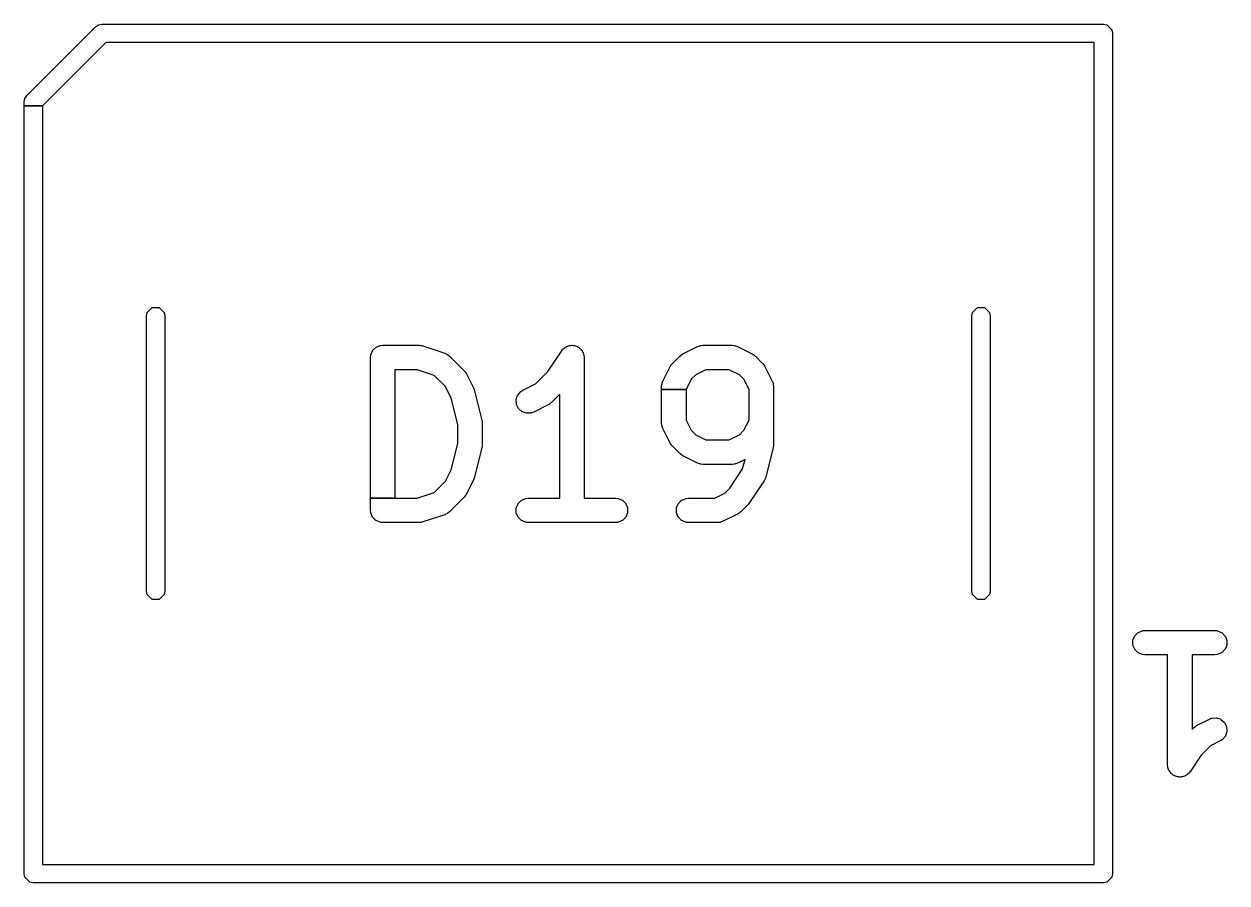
# Model space of a CAD drawing. Header units: millimetres. Extents: x 73 to 173, y -160 to -92.
# Drawn here: x 97.49 to 105.36, y -106.35 to -100.73 of the extents above; entities that cross this region are included whole.
import ezdxf

# ---------------------------------------------------------------- set-up
doc = ezdxf.new("R2010")
doc.units = ezdxf.units.MM
doc.layers.add('F.Silkscreen', color=41, linetype='CONTINUOUS', true_color=0xf2eda1)

msp = doc.modelspace()

# ---------------------------------------------------------------- linework, layer by layer
at = {"layer": 'F.Silkscreen', "linetype": 'CONTINUOUS'}
for p, q in [((97.506574, -101.193574), (97.956574, -100.743574)), ((97.956574, -100.743574), (97.976039, -100.730567)), ((97.976039, -100.730567), (97.999, -100.726)), ((97.999, -100.726), (104.549, -100.726)), ((104.549, -100.726), (104.571961, -100.730567)), ((104.571961, -100.730567), (104.604433, -100.763039)), ((104.604433, -100.763039), (104.609, -100.786)), ((104.609, -100.786), (104.609, -106.286)), ((98.023852, -100.846), (97.609, -101.260852)), ((104.489, -100.846), (98.023852, -100.846)), ((104.489, -106.226), (104.489, -100.846)), ((97.489, -101.236), (97.493567, -101.213039)), ((97.489, -101.260852), (97.489, -101.236)), ((97.493567, -101.213039), (97.506574, -101.193574)), ((97.489, -106.286), (97.489, -101.260852)), ((97.489, -101.260852), (97.609, -101.260852)), ((97.609, -101.260852), (97.489, -101.260852)), ((97.609, -101.260852), (97.609, -106.226)), ((98.293567, -102.613039), (98.326039, -102.580567)), ((98.326039, -102.580567), (98.371961, -102.580567)), ((98.371961, -102.580567), (98.404433, -102.613039)), ((103.693567, -102.613039), (103.726039, -102.580567)), ((103.726039, -102.580567), (103.771961, -102.580567)), ((103.771961, -102.580567), (103.804433, -102.613039)), ((98.289, -102.636), (98.293567, -102.613039)), ((98.289, -104.436), (98.289, -102.636)), ((98.404433, -102.613039), (98.409, -102.636)), ((98.409, -102.636), (98.409, -104.436)), ((103.689, -102.636), (103.693567, -102.613039)), ((103.689, -104.436), (103.689, -102.636)), ((103.804433, -102.613039), (103.809, -102.636)), ((103.809, -102.636), (103.809, -104.436)), ((99.791133, -102.841013), (99.818169, -102.829814)), ((99.818169, -102.829814), (99.819592, -102.829457)), ((99.819592, -102.829457), (99.834224, -102.828016)), ((99.834224, -102.828016), (99.834714, -102.827992)), ((99.834714, -102.827992), (100.072809, -102.827992)), ((100.072809, -102.827992), (100.073299, -102.828016)), ((100.073299, -102.828016), (100.080285, -102.828703)), ((100.080285, -102.828703), (100.081835, -102.828594)), ((100.081835, -102.828594), (100.083297, -102.828705)), ((100.083297, -102.828705), (100.085589, -102.829225)), ((100.085589, -102.829225), (100.087932, -102.829457)), ((100.087932, -102.829457), (100.089354, -102.829813)), ((100.089354, -102.829813), (100.090798, -102.83041)), ((100.090798, -102.83041), (100.097635, -102.831966)), ((100.097635, -102.831966), (100.098107, -102.832098)), ((100.098107, -102.832098), (100.240964, -102.879717)), ((101.041254, -102.834576), (101.043055, -102.833828)), ((101.043055, -102.833828), (101.049853, -102.832467)), ((101.049853, -102.832467), (101.056264, -102.829813)), ((101.056264, -102.829813), (101.058177, -102.829433)), ((101.058177, -102.829433), (101.065029, -102.829433)), ((101.065029, -102.829433), (101.071749, -102.828089)), ((101.071749, -102.828089), (101.0737, -102.828087)), ((101.0737, -102.828087), (101.080504, -102.829433)), ((101.080504, -102.829433), (101.087441, -102.829433)), ((101.087441, -102.829433), (101.089355, -102.829814)), ((101.089355, -102.829814), (101.095684, -102.832436)), ((101.095684, -102.832436), (101.102408, -102.833766)), ((101.102408, -102.833766), (101.104211, -102.834511)), ((101.894624, -102.83624), (101.908355, -102.830985)), ((101.908355, -102.830985), (101.909786, -102.830668)), ((101.909786, -102.830668), (101.911666, -102.830533)), ((101.911666, -102.830533), (101.913408, -102.829813)), ((101.913408, -102.829813), (101.91483, -102.829457)), ((101.91483, -102.829457), (101.929462, -102.828016)), ((101.929462, -102.828016), (101.929952, -102.827992)), ((101.929952, -102.827992), (102.120428, -102.827992)), ((102.120428, -102.827992), (102.120918, -102.828016)), ((102.120918, -102.828016), (102.13555, -102.829457)), ((102.13555, -102.829457), (102.136973, -102.829814)), ((102.136973, -102.829814), (102.138712, -102.830534)), ((102.138712, -102.830534), (102.140591, -102.830668)), ((102.140591, -102.830668), (102.142024, -102.830985)), ((102.142024, -102.830985), (102.155756, -102.83624)), ((99.754714, -102.907992), (99.754738, -102.907502)), ((99.754714, -103.827992), (99.754714, -102.907992)), ((99.754738, -102.907502), (99.756179, -102.89287)), ((99.756179, -102.89287), (99.756536, -102.891447)), ((99.756536, -102.891447), (99.767735, -102.864411)), ((99.767735, -102.864411), (99.768818, -102.862788)), ((99.768818, -102.862788), (99.78951, -102.842096)), ((99.78951, -102.842096), (99.791133, -102.841013)), ((100.240964, -102.879717), (100.241421, -102.879894)), ((100.241421, -102.879894), (100.254846, -102.885888)), ((100.254846, -102.885888), (100.256084, -102.886677)), ((100.256084, -102.886677), (100.257505, -102.88791)), ((100.257505, -102.88791), (100.259248, -102.888632)), ((100.259248, -102.888632), (100.260506, -102.889386)), ((100.260506, -102.889386), (100.271871, -102.898713)), ((100.271871, -102.898713), (100.272235, -102.899042)), ((100.272235, -102.899042), (100.367473, -102.99428)), ((100.915401, -102.999881), (101.006245, -102.863615)), ((101.006245, -102.863615), (101.006483, -102.863288)), ((101.006483, -102.863288), (101.006517, -102.863245)), ((101.006517, -102.863245), (101.006564, -102.863282)), ((101.006564, -102.863282), (101.006666, -102.863132)), ((101.006632, -102.863104), (101.015853, -102.851846)), ((101.006666, -102.863132), (101.006632, -102.863104)), ((101.015853, -102.851846), (101.016938, -102.85086)), ((101.016938, -102.85086), (101.022701, -102.846999)), ((101.022701, -102.846999), (101.027606, -102.842096)), ((101.027606, -102.842096), (101.029227, -102.841013)), ((101.029227, -102.841013), (101.035556, -102.83839)), ((101.035556, -102.83839), (101.041254, -102.834576)), ((101.104211, -102.834511), (101.109981, -102.838357)), ((101.109981, -102.838357), (101.116391, -102.841013)), ((101.116391, -102.841013), (101.118013, -102.842096)), ((101.118013, -102.842096), (101.122858, -102.846941)), ((101.122858, -102.846941), (101.128561, -102.850743)), ((101.128561, -102.850743), (101.129942, -102.852121)), ((101.129942, -102.852121), (101.133801, -102.857884)), ((101.133801, -102.857884), (101.138705, -102.862788)), ((101.138705, -102.862788), (101.139788, -102.864411)), ((101.139788, -102.864411), (101.142409, -102.87074)), ((101.142409, -102.87074), (101.146224, -102.876436)), ((101.146224, -102.876436), (101.146973, -102.878238)), ((101.146973, -102.878238), (101.148333, -102.88504)), ((101.148333, -102.88504), (101.150987, -102.891447)), ((101.150987, -102.891447), (101.151344, -102.89287)), ((101.151344, -102.89287), (101.152769, -102.907346)), ((101.152699, -102.907352), (101.152698, -102.907385)), ((101.152698, -102.907385), (101.152771, -102.907377)), ((101.152769, -102.907346), (101.152699, -102.907352)), ((101.152771, -102.907377), (101.152777, -102.90743)), ((101.152777, -102.90743), (101.152809, -102.907992)), ((101.152809, -102.907992), (101.152809, -103.827992)), ((101.730526, -102.946661), (101.778145, -102.899042)), ((101.778145, -102.899042), (101.778509, -102.898713)), ((101.778509, -102.898713), (101.783932, -102.894261)), ((101.783932, -102.894261), (101.784954, -102.893084)), ((101.784954, -102.893084), (101.786066, -102.89213)), ((101.786066, -102.89213), (101.788058, -102.890875)), ((101.788058, -102.890875), (101.789874, -102.889386)), ((101.789874, -102.889386), (101.79113, -102.888633)), ((101.79113, -102.888633), (101.792564, -102.888037)), ((101.792564, -102.888037), (101.79851, -102.884297)), ((101.79851, -102.884297), (101.798937, -102.884057)), ((101.798937, -102.884057), (101.894175, -102.836438)), ((101.894175, -102.836438), (101.894624, -102.83624)), ((102.155756, -102.83624), (102.156205, -102.836438)), ((102.156205, -102.836438), (102.251443, -102.884057)), ((102.251443, -102.884057), (102.25187, -102.884297)), ((102.25187, -102.884297), (102.257811, -102.888035)), ((102.257811, -102.888035), (102.259249, -102.888632)), ((102.259249, -102.888632), (102.260507, -102.889387)), ((102.260507, -102.889387), (102.262317, -102.890873)), ((102.262317, -102.890873), (102.264313, -102.892129)), ((102.264313, -102.892129), (102.265428, -102.893085)), ((102.265428, -102.893085), (102.266451, -102.894265)), ((102.266451, -102.894265), (102.271871, -102.898713)), ((102.271871, -102.898713), (102.272235, -102.899042)), ((102.272235, -102.899042), (102.319854, -102.946661)), ((100.059829, -102.987992), (99.914714, -102.987992)), ((99.914714, -102.987992), (99.914714, -103.827992)), ((100.172449, -103.025532), (100.059829, -102.987992)), ((101.667922, -103.062691), (101.715541, -102.967453)), ((101.715541, -102.967453), (101.715781, -102.967026)), ((101.715781, -102.967026), (101.719521, -102.96108)), ((101.719521, -102.96108), (101.720117, -102.959646)), ((101.720117, -102.959646), (101.72087, -102.95839)), ((101.72087, -102.95839), (101.722359, -102.956574)), ((101.722359, -102.956574), (101.723614, -102.954582)), ((101.723614, -102.954582), (101.724568, -102.95347)), ((101.724568, -102.95347), (101.725745, -102.952448)), ((101.725745, -102.952448), (101.730197, -102.947025)), ((101.730197, -102.947025), (101.730526, -102.946661)), ((101.948837, -102.987992), (101.882105, -103.021358)), ((102.101543, -102.987992), (101.948837, -102.987992)), ((102.168275, -103.021358), (102.101543, -102.987992)), ((102.319854, -102.946661), (102.320183, -102.947025)), ((102.320183, -102.947025), (102.324632, -102.952447)), ((102.324632, -102.952447), (102.325811, -102.953469)), ((102.325811, -102.953469), (102.326767, -102.954584)), ((102.326767, -102.954584), (102.328019, -102.956574)), ((102.328019, -102.956574), (102.329509, -102.958389)), ((102.329509, -102.958389), (102.330264, -102.959648)), ((102.330264, -102.959648), (102.330858, -102.961082)), ((102.330858, -102.961082), (102.334599, -102.967026)), ((102.334599, -102.967026), (102.334839, -102.967453)), ((102.334839, -102.967453), (102.382458, -103.062691)), ((100.245156, -103.098239), (100.172449, -103.025532)), ((100.367473, -102.99428), (100.367802, -102.994644)), ((100.367802, -102.994644), (100.372254, -103.000068)), ((100.372254, -103.000068), (100.373431, -103.001089)), ((100.373431, -103.001089), (100.374385, -103.002201)), ((100.374385, -103.002201), (100.375636, -103.004188)), ((100.375636, -103.004188), (100.37713, -103.006009)), ((100.37713, -103.006009), (100.377885, -103.007269)), ((100.377885, -103.007269), (100.378481, -103.008709)), ((100.378481, -103.008709), (100.382217, -103.014644)), ((100.382217, -103.014644), (100.382458, -103.015072)), ((100.382458, -103.015072), (100.430077, -103.11031)), ((100.834942, -103.08034), (100.915401, -102.999881)), ((101.662469, -103.076872), (101.667724, -103.06314)), ((101.667724, -103.06314), (101.667922, -103.062691)), ((101.852842, -103.050621), (101.819476, -103.117353)), ((101.882105, -103.021358), (101.852842, -103.050621)), ((102.197538, -103.050621), (102.168275, -103.021358)), ((102.230904, -103.117353), (102.197538, -103.050621)), ((102.382458, -103.062691), (102.382656, -103.06314)), ((102.382656, -103.06314), (102.387911, -103.076871)), ((100.283039, -103.174005), (100.245156, -103.098239)), ((100.430077, -103.11031), (100.430275, -103.110759)), ((100.430275, -103.110759), (100.430499, -103.111345)), ((100.430499, -103.111345), (100.431046, -103.112369)), ((100.431046, -103.112369), (100.433215, -103.118441)), ((100.433215, -103.118441), (100.43553, -103.12449)), ((100.43553, -103.12449), (100.435781, -103.125623)), ((100.435781, -103.125623), (100.435992, -103.126214)), ((100.435992, -103.126214), (100.436135, -103.126684)), ((100.436135, -103.126684), (100.483754, -103.31716)), ((100.718161, -103.153288), (100.737334, -103.13118)), ((100.737334, -103.13118), (100.738448, -103.130224)), ((100.738448, -103.130224), (100.750891, -103.122392)), ((100.750891, -103.122392), (100.751318, -103.122152)), ((100.751318, -103.122152), (100.834942, -103.08034)), ((100.992809, -103.148749), (100.938902, -103.202656)), ((100.992809, -103.827992), (100.992809, -103.148749)), ((101.659476, -103.098468), (101.6595, -103.097978)), ((101.659476, -103.117353), (101.659476, -103.098468)), ((101.659476, -103.336563), (101.659476, -103.117353)), ((101.659476, -103.117353), (101.819476, -103.117353)), ((101.819476, -103.117353), (101.659476, -103.117353)), ((101.6595, -103.097978), (101.660941, -103.083346)), ((101.660941, -103.083346), (101.661297, -103.081923)), ((101.661297, -103.081923), (101.662018, -103.08018)), ((101.662018, -103.08018), (101.662152, -103.078304)), ((101.662152, -103.078304), (101.662469, -103.076872)), ((101.819476, -103.117353), (101.819476, -103.317678)), ((102.230904, -103.317678), (102.230904, -103.117353)), ((102.387911, -103.076871), (102.388228, -103.078304)), ((102.388228, -103.078304), (102.388361, -103.080183)), ((102.388361, -103.080183), (102.389082, -103.081923)), ((102.389082, -103.081923), (102.389439, -103.083346)), ((102.389439, -103.083346), (102.39088, -103.097978)), ((102.39088, -103.097978), (102.390904, -103.098468)), ((102.390904, -103.098468), (102.390904, -103.47942)), ((100.326142, -103.346414), (100.283039, -103.174005)), ((100.707697, -103.184679), (100.707941, -103.182744)), ((100.709771, -103.213869), (100.707697, -103.184679)), ((100.707941, -103.182744), (100.717195, -103.154983)), ((100.710286, -103.215751), (100.709771, -103.213869)), ((100.723373, -103.241926), (100.710286, -103.215751)), ((100.717195, -103.154983), (100.718161, -103.153288)), ((100.91811, -103.217641), (100.822872, -103.26526)), ((100.918538, -103.2174), (100.91811, -103.217641)), ((100.924474, -103.213662), (100.918538, -103.2174)), ((100.925914, -103.213067), (100.924474, -103.213662)), ((100.927175, -103.21231), (100.925914, -103.213067)), ((100.928984, -103.210823), (100.927175, -103.21231)), ((100.930978, -103.20957), (100.928984, -103.210823)), ((100.932096, -103.208611), (100.930978, -103.20957)), ((100.933116, -103.207433), (100.932096, -103.208611)), ((100.938538, -103.202985), (100.933116, -103.207433)), ((100.938902, -103.202656), (100.938538, -103.202985)), ((100.724569, -103.243467), (100.723373, -103.241926)), ((100.746677, -103.26264), (100.724569, -103.243467)), ((100.748372, -103.263606), (100.746677, -103.26264)), ((100.776133, -103.27286), (100.748372, -103.263606)), ((100.778068, -103.273104), (100.776133, -103.27286)), ((100.807258, -103.27103), (100.778068, -103.273104)), ((100.808691, -103.270713), (100.807258, -103.27103)), ((100.822423, -103.265458), (100.808691, -103.270713)), ((100.822872, -103.26526), (100.822423, -103.265458)), ((100.326142, -103.469568), (100.326142, -103.346414)), ((100.483754, -103.31716), (100.483849, -103.317642)), ((100.483849, -103.317642), (100.484133, -103.319565)), ((100.484133, -103.319565), (100.484321, -103.320019)), ((100.484321, -103.320019), (100.484677, -103.321442)), ((100.484677, -103.321442), (100.485207, -103.326833)), ((100.485207, -103.326833), (100.485999, -103.332185)), ((100.485998, -103.333655), (100.485926, -103.334132)), ((100.485926, -103.334132), (100.486118, -103.336072)), ((100.485999, -103.332185), (100.485998, -103.333655)), ((100.486118, -103.336072), (100.486142, -103.336563)), ((100.486142, -103.336563), (100.486142, -103.47942)), ((101.6595, -103.337053), (101.659476, -103.336563)), ((101.660941, -103.351685), (101.6595, -103.337053)), ((101.661298, -103.353108), (101.660941, -103.351685)), ((101.662018, -103.354847), (101.661298, -103.353108)), ((101.662152, -103.356726), (101.662018, -103.354847)), ((101.662469, -103.358159), (101.662152, -103.356726)), ((101.667724, -103.371891), (101.662469, -103.358159)), ((101.667922, -103.37234), (101.667724, -103.371891)), ((101.715541, -103.467578), (101.667922, -103.37234)), ((101.819476, -103.317678), (101.852842, -103.38441)), ((101.852842, -103.38441), (101.882105, -103.413673)), ((102.168275, -103.413673), (102.197538, -103.38441)), ((102.197538, -103.38441), (102.230904, -103.317678)), ((101.882105, -103.413673), (101.948837, -103.447039)), ((101.948837, -103.447039), (102.101543, -103.447039)), ((102.101543, -103.447039), (102.168275, -103.413673)), ((100.283039, -103.641976), (100.326142, -103.469568)), ((100.483754, -103.498823), (100.436135, -103.689299)), ((100.483849, -103.498341), (100.483754, -103.498823)), ((100.484133, -103.496416), (100.483849, -103.498341)), ((100.48432, -103.495966), (100.484133, -103.496416)), ((100.484677, -103.494541), (100.48432, -103.495966)), ((100.485207, -103.489148), (100.484677, -103.494541)), ((100.485999, -103.483798), (100.485207, -103.489148)), ((100.486118, -103.479911), (100.485926, -103.48185)), ((100.485926, -103.48185), (100.485998, -103.482329)), ((100.485998, -103.482329), (100.485999, -103.483798)), ((100.486142, -103.47942), (100.486118, -103.479911)), ((101.715781, -103.468005), (101.715541, -103.467578)), ((101.719519, -103.473946), (101.715781, -103.468005)), ((101.720116, -103.475384), (101.719519, -103.473946)), ((101.720871, -103.476642), (101.720116, -103.475384)), ((101.722357, -103.478452), (101.720871, -103.476642)), ((101.723613, -103.480448), (101.722357, -103.478452)), ((101.724569, -103.481563), (101.723613, -103.480448)), ((101.725749, -103.482586), (101.724569, -103.481563)), ((101.730197, -103.488006), (101.725749, -103.482586)), ((101.730526, -103.48837), (101.730197, -103.488006)), ((101.778145, -103.535989), (101.730526, -103.48837)), ((101.778509, -103.536318), (101.778145, -103.535989)), ((101.783931, -103.540767), (101.778509, -103.536318)), ((101.784953, -103.541946), (101.783931, -103.540767)), ((101.786068, -103.542902), (101.784953, -103.541946)), ((102.388516, -103.498823), (102.340897, -103.689299)), ((102.388611, -103.498341), (102.388516, -103.498823)), ((102.388895, -103.496416), (102.388611, -103.498341)), ((102.389082, -103.495966), (102.388895, -103.496416)), ((102.389439, -103.494541), (102.389082, -103.495966)), ((102.389969, -103.489148), (102.389439, -103.494541)), ((102.390761, -103.483798), (102.389969, -103.489148)), ((102.39088, -103.479911), (102.390688, -103.48185)), ((102.390688, -103.48185), (102.39076, -103.482329)), ((102.39076, -103.482329), (102.390761, -103.483798)), ((102.390904, -103.47942), (102.39088, -103.479911)), ((101.788058, -103.544154), (101.786068, -103.542902)), ((101.789873, -103.545644), (101.788058, -103.544154)), ((101.791132, -103.546399), (101.789873, -103.545644)), ((101.792566, -103.546993), (101.791132, -103.546399)), ((101.79851, -103.550734), (101.792566, -103.546993)), ((101.798937, -103.550974), (101.79851, -103.550734)), ((101.894175, -103.598593), (101.798937, -103.550974)), ((101.894624, -103.598791), (101.894175, -103.598593)), ((101.908355, -103.604046), (101.894624, -103.598791)), ((101.909788, -103.604363), (101.908355, -103.604046)), ((101.911667, -103.604496), (101.909788, -103.604363)), ((101.913407, -103.605217), (101.911667, -103.604496)), ((101.91483, -103.605574), (101.913407, -103.605217)), ((101.929462, -103.607015), (101.91483, -103.605574)), ((101.929952, -103.607039), (101.929462, -103.607015)), ((102.120428, -103.607039), (101.929952, -103.607039)), ((102.120918, -103.607015), (102.120428, -103.607039)), ((102.13555, -103.605574), (102.120918, -103.607015)), ((102.136975, -103.605217), (102.13555, -103.605574)), ((102.138712, -103.604496), (102.136975, -103.605217)), ((102.14059, -103.604364), (102.138712, -103.604496)), ((102.142024, -103.604046), (102.14059, -103.604364)), ((102.155756, -103.598791), (102.142024, -103.604046)), ((102.156205, -103.598593), (102.155756, -103.598791)), ((102.204711, -103.574339), (102.156205, -103.598593)), ((102.189033, -103.637049), (102.204711, -103.574339)), ((100.245156, -103.717743), (100.283039, -103.641976)), ((100.433216, -103.697538), (100.431046, -103.703614)), ((100.43553, -103.691494), (100.433216, -103.697538)), ((100.43578, -103.690361), (100.43553, -103.691494)), ((100.435992, -103.68977), (100.43578, -103.690361)), ((100.436135, -103.689299), (100.435992, -103.68977)), ((102.105873, -103.761788), (102.189033, -103.637049)), ((102.337511, -103.699492), (102.337017, -103.700878)), ((102.337796, -103.698042), (102.337511, -103.699492)), ((102.340754, -103.689769), (102.337796, -103.698042)), ((102.340897, -103.689299), (102.340754, -103.689769)), ((100.172448, -103.790451), (100.245156, -103.717743)), ((100.430077, -103.705673), (100.382458, -103.800911)), ((100.430275, -103.705222), (100.430077, -103.705673)), ((100.430498, -103.704637), (100.430275, -103.705222)), ((100.431046, -103.703614), (100.430498, -103.704637)), ((102.073037, -103.794625), (102.105873, -103.761788)), ((102.329849, -103.714271), (102.234611, -103.857129)), ((102.330101, -103.71385), (102.329849, -103.714271)), ((102.334228, -103.706105), (102.330101, -103.71385)), ((102.335115, -103.704911), (102.334228, -103.706105)), ((102.335808, -103.703612), (102.335115, -103.704911)), ((102.336312, -103.702197), (102.335808, -103.703612)), ((102.337017, -103.700878), (102.336312, -103.702197)), ((99.754714, -103.907992), (99.754714, -103.827992)), ((99.754714, -103.827992), (99.914714, -103.827992)), ((99.914714, -103.827992), (99.754714, -103.827992)), ((99.914714, -103.827992), (100.059829, -103.827992)), ((100.059829, -103.827992), (100.172448, -103.790451)), ((100.367474, -103.821702), (100.272235, -103.916942)), ((100.367803, -103.821338), (100.367474, -103.821702)), ((100.37225, -103.815917), (100.367803, -103.821338)), ((100.373428, -103.814897), (100.37225, -103.815917)), ((100.374386, -103.81378), (100.373428, -103.814897)), ((100.375637, -103.811789), (100.374386, -103.81378)), ((100.377129, -103.809974), (100.375637, -103.811789)), ((100.377885, -103.808712), (100.377129, -103.809974)), ((100.378478, -103.807276), (100.377885, -103.808712)), ((100.382217, -103.801339), (100.378478, -103.807276)), ((100.382458, -103.800911), (100.382217, -103.801339)), ((100.721199, -103.862788), (100.741891, -103.842096)), ((100.741891, -103.842096), (100.743514, -103.841013)), ((100.743514, -103.841013), (100.77055, -103.829814)), ((100.77055, -103.829814), (100.771973, -103.829457)), ((100.771973, -103.829457), (100.786605, -103.828016)), ((100.786605, -103.828016), (100.787095, -103.827992)), ((100.787095, -103.827992), (100.992809, -103.827992)), ((101.152809, -103.827992), (101.358523, -103.827992)), ((101.358523, -103.827992), (101.359013, -103.828016)), ((101.359013, -103.828016), (101.373645, -103.829457)), ((101.373645, -103.829457), (101.375068, -103.829814)), ((101.375068, -103.829814), (101.402104, -103.841013)), ((101.402104, -103.841013), (101.403727, -103.842096)), ((101.403727, -103.842096), (101.424419, -103.862788)), ((101.768818, -103.862788), (101.78951, -103.842096)), ((101.78951, -103.842096), (101.791133, -103.841013)), ((101.791133, -103.841013), (101.818169, -103.829814)), ((101.818169, -103.829814), (101.819592, -103.829457)), ((101.819592, -103.829457), (101.834224, -103.828016)), ((101.834224, -103.828016), (101.834714, -103.827992)), ((101.834714, -103.827992), (102.006305, -103.827992)), ((102.006305, -103.827992), (102.073037, -103.794625)), ((102.234611, -103.857129), (102.234307, -103.857532)), ((99.754738, -103.908482), (99.754714, -103.907992)), ((99.756179, -103.923114), (99.754738, -103.908482)), ((99.756536, -103.924537), (99.756179, -103.923114)), ((99.767735, -103.951573), (99.756536, -103.924537)), ((100.254846, -103.930096), (100.241421, -103.93609)), ((100.256085, -103.929306), (100.254846, -103.930096)), ((100.257505, -103.928073), (100.256085, -103.929306)), ((100.259246, -103.927353), (100.257505, -103.928073)), ((100.260506, -103.926598), (100.259246, -103.927353)), ((100.271871, -103.917271), (100.260506, -103.926598)), ((100.272235, -103.916942), (100.271871, -103.917271)), ((100.708536, -103.89336), (100.708917, -103.891447)), ((100.708536, -103.922624), (100.708536, -103.89336)), ((100.708917, -103.924537), (100.708536, -103.922624)), ((100.708917, -103.891447), (100.720116, -103.864411)), ((100.720116, -103.951573), (100.708917, -103.924537)), ((100.720116, -103.864411), (100.721199, -103.862788)), ((101.424419, -103.862788), (101.425502, -103.864411)), ((101.425502, -103.864411), (101.436701, -103.891447)), ((101.436701, -103.924537), (101.425502, -103.951573)), ((101.436701, -103.891447), (101.437082, -103.89336)), ((101.437082, -103.922624), (101.436701, -103.924537)), ((101.437082, -103.89336), (101.437082, -103.922624)), ((101.756155, -103.89336), (101.756536, -103.891447)), ((101.756155, -103.922624), (101.756155, -103.89336)), ((101.756536, -103.924537), (101.756155, -103.922624)), ((101.756536, -103.891447), (101.767735, -103.864411)), ((101.767735, -103.951573), (101.756536, -103.924537)), ((101.767735, -103.864411), (101.768818, -103.862788)), ((102.156205, -103.931927), (102.060967, -103.979546)), ((102.156633, -103.931686), (102.156205, -103.931927)), ((102.162569, -103.927948), (102.156633, -103.931686)), ((102.164009, -103.927353), (102.162569, -103.927948)), ((102.165269, -103.926597), (102.164009, -103.927353)), ((102.167079, -103.92511), (102.165269, -103.926597)), ((102.169075, -103.923855), (102.167079, -103.92511)), ((102.17019, -103.922898), (102.169075, -103.923855)), ((102.171211, -103.921719), (102.17019, -103.922898)), ((102.176634, -103.91727), (102.171211, -103.921719)), ((102.176998, -103.91694), (102.176634, -103.91727)), ((102.224616, -103.869321), (102.176998, -103.91694)), ((102.224962, -103.868934), (102.224616, -103.869321)), ((102.225003, -103.868899), (102.224962, -103.868934)), ((102.229739, -103.863116), (102.225003, -103.868899)), ((102.234273, -103.857592), (102.229739, -103.863116)), ((102.234307, -103.857532), (102.234273, -103.857592)), ((99.768818, -103.953196), (99.767735, -103.951573)), ((99.78951, -103.973888), (99.768818, -103.953196)), ((99.791133, -103.974971), (99.78951, -103.973888)), ((99.818169, -103.98617), (99.791133, -103.974971)), ((99.819592, -103.986527), (99.818169, -103.98617)), ((99.834224, -103.987968), (99.819592, -103.986527)), ((99.834714, -103.987992), (99.834224, -103.987968)), ((100.072809, -103.987992), (99.834714, -103.987992)), ((100.0733, -103.987968), (100.072809, -103.987992)), ((100.080284, -103.987279), (100.0733, -103.987968)), ((100.081833, -103.98739), (100.080284, -103.987279)), ((100.083298, -103.987278), (100.081833, -103.98739)), ((100.085585, -103.986757), (100.083298, -103.987278)), ((100.08793, -103.986527), (100.085585, -103.986757)), ((100.089356, -103.98617), (100.08793, -103.986527)), ((100.090794, -103.985573), (100.089356, -103.98617)), ((100.097634, -103.984019), (100.090794, -103.985573)), ((100.098107, -103.983886), (100.097634, -103.984019)), ((100.240964, -103.936267), (100.098107, -103.983886)), ((100.241421, -103.93609), (100.240964, -103.936267)), ((100.721199, -103.953196), (100.720116, -103.951573)), ((100.741891, -103.973888), (100.721199, -103.953196)), ((100.743514, -103.974971), (100.741891, -103.973888)), ((100.77055, -103.98617), (100.743514, -103.974971)), ((100.771973, -103.986527), (100.77055, -103.98617)), ((100.786605, -103.987968), (100.771973, -103.986527)), ((100.787095, -103.987992), (100.786605, -103.987968)), ((101.358523, -103.987992), (100.787095, -103.987992)), ((101.359013, -103.987968), (101.358523, -103.987992)), ((101.373645, -103.986527), (101.359013, -103.987968)), ((101.375068, -103.98617), (101.373645, -103.986527)), ((101.402104, -103.974971), (101.375068, -103.98617)), ((101.403727, -103.973888), (101.402104, -103.974971)), ((101.424419, -103.953196), (101.403727, -103.973888)), ((101.425502, -103.951573), (101.424419, -103.953196)), ((101.768818, -103.953196), (101.767735, -103.951573)), ((101.78951, -103.973888), (101.768818, -103.953196)), ((101.791133, -103.974971), (101.78951, -103.973888)), ((101.818169, -103.98617), (101.791133, -103.974971)), ((101.819592, -103.986527), (101.818169, -103.98617)), ((101.834224, -103.987968), (101.819592, -103.986527)), ((101.834714, -103.987992), (101.834224, -103.987968)), ((102.02519, -103.987992), (101.834714, -103.987992)), ((102.02568, -103.987968), (102.02519, -103.987992)), ((102.040312, -103.986527), (102.02568, -103.987968)), ((102.041737, -103.98617), (102.040312, -103.986527)), ((102.043474, -103.985449), (102.041737, -103.98617)), ((102.045352, -103.985317), (102.043474, -103.985449)), ((102.046786, -103.984999), (102.045352, -103.985317)), ((102.060518, -103.979744), (102.046786, -103.984999)), ((102.060967, -103.979546), (102.060518, -103.979744)), ((98.293567, -104.458961), (98.289, -104.436)), ((98.326039, -104.491433), (98.293567, -104.458961)), ((98.404433, -104.458961), (98.371961, -104.491433)), ((98.409, -104.436), (98.404433, -104.458961)), ((103.693567, -104.458961), (103.689, -104.436)), ((103.726039, -104.491433), (103.693567, -104.458961)), ((103.804433, -104.458961), (103.771961, -104.491433)), ((103.809, -104.436), (103.804433, -104.458961)), ((98.371961, -104.491433), (98.326039, -104.491433)), ((103.771961, -104.491433), (103.726039, -104.491433)), ((104.754532, -104.7285), (104.775224, -104.707808)), ((104.775224, -104.707808), (104.776847, -104.706725)), ((104.776847, -104.706725), (104.803883, -104.695526)), ((104.803883, -104.695526), (104.805306, -104.695169)), ((104.805306, -104.695169), (104.819938, -104.693728)), ((104.819938, -104.693728), (104.820428, -104.693704)), ((104.820428, -104.693704), (105.277571, -104.693704)), ((105.277571, -104.693704), (105.278061, -104.693728)), ((105.278061, -104.693728), (105.292693, -104.695169)), ((105.292693, -104.695169), (105.294116, -104.695526)), ((105.294116, -104.695526), (105.321152, -104.706725)), ((105.321152, -104.706725), (105.322775, -104.707808)), ((105.322775, -104.707808), (105.343467, -104.7285)), ((104.741869, -104.759072), (104.74225, -104.757159)), ((104.741869, -104.788336), (104.741869, -104.759072)), ((104.74225, -104.790249), (104.741869, -104.788336)), ((104.74225, -104.757159), (104.753449, -104.730123)), ((104.753449, -104.817285), (104.74225, -104.790249)), ((104.753449, -104.730123), (104.754532, -104.7285)), ((105.343467, -104.7285), (105.34455, -104.730123)), ((105.34455, -104.730123), (105.355749, -104.757159)), ((105.355749, -104.790249), (105.34455, -104.817285)), ((105.355749, -104.757159), (105.35613, -104.759072)), ((105.35613, -104.788336), (105.355749, -104.790249)), ((105.35613, -104.759072), (105.35613, -104.788336)), ((104.754532, -104.818908), (104.753449, -104.817285)), ((104.775224, -104.8396), (104.754532, -104.818908)), ((104.776847, -104.840683), (104.775224, -104.8396)), ((104.803883, -104.851882), (104.776847, -104.840683)), ((104.805306, -104.852239), (104.803883, -104.851882)), ((104.819938, -104.85368), (104.805306, -104.852239)), ((104.820428, -104.853704), (104.819938, -104.85368)), ((104.968999, -104.853704), (104.820428, -104.853704)), ((104.968999, -105.573704), (104.968999, -104.853704)), ((105.277571, -104.853704), (105.128999, -104.853704)), ((105.128999, -104.853704), (105.128999, -105.342471)), ((105.278061, -104.85368), (105.277571, -104.853704)), ((105.292693, -104.852239), (105.278061, -104.85368)), ((105.294116, -104.851882), (105.292693, -104.852239)), ((105.321152, -104.840683), (105.294116, -104.851882)), ((105.322775, -104.8396), (105.321152, -104.840683)), ((105.343467, -104.818908), (105.322775, -104.8396)), ((105.34455, -104.817285), (105.343467, -104.818908)), ((105.241794, -105.273579), (105.242243, -105.273381)), ((105.242243, -105.273381), (105.255975, -105.268126)), ((105.255975, -105.268126), (105.257408, -105.267809)), ((105.257408, -105.267809), (105.286598, -105.265735)), ((105.286598, -105.265735), (105.288533, -105.265979)), ((105.288533, -105.265979), (105.316294, -105.275233)), ((105.128999, -105.342471), (105.144811, -105.326659)), ((105.144811, -105.326659), (105.145175, -105.32633)), ((105.145175, -105.32633), (105.150598, -105.321878)), ((105.150598, -105.321878), (105.15162, -105.320701)), ((105.15162, -105.320701), (105.152732, -105.319747)), ((105.152732, -105.319747), (105.154724, -105.318492)), ((105.154724, -105.318492), (105.15654, -105.317003)), ((105.15654, -105.317003), (105.157796, -105.31625)), ((105.157796, -105.31625), (105.15923, -105.315654)), ((105.15923, -105.315654), (105.165176, -105.311914)), ((105.165176, -105.311914), (105.165603, -105.311674)), ((105.165603, -105.311674), (105.241794, -105.273579)), ((105.316294, -105.275233), (105.317989, -105.276199)), ((105.317989, -105.276199), (105.340097, -105.295372)), ((105.340097, -105.295372), (105.341293, -105.296913)), ((105.341293, -105.296913), (105.35438, -105.323088)), ((105.35438, -105.323088), (105.354895, -105.32497)), ((105.354895, -105.32497), (105.356969, -105.35416)), ((105.313348, -105.416687), (105.24877, -105.448975)), ((105.313775, -105.416447), (105.313348, -105.416687)), ((105.326218, -105.408615), (105.313775, -105.416447)), ((105.327332, -105.407659), (105.326218, -105.408615)), ((105.346505, -105.385551), (105.327332, -105.407659)), ((105.347471, -105.383856), (105.346505, -105.385551)), ((105.356725, -105.356095), (105.347471, -105.383856)), ((105.356969, -105.35416), (105.356725, -105.356095)), ((105.24877, -105.448975), (105.187356, -105.510388)), ((104.969022, -105.574183), (104.968999, -105.573704)), ((104.969027, -105.574235), (104.969022, -105.574183)), ((104.969094, -105.574228), (104.969027, -105.574235)), ((104.969038, -105.574347), (104.969094, -105.574341)), ((104.970464, -105.588826), (104.969038, -105.574347)), ((104.969094, -105.574341), (104.969094, -105.574228)), ((105.187356, -105.510388), (105.115563, -105.61808)), ((104.97082, -105.590249), (104.970464, -105.588826)), ((104.973474, -105.596658), (104.97082, -105.590249)), ((104.974835, -105.603458), (104.973474, -105.596658)), ((104.975583, -105.605259), (104.974835, -105.603458)), ((104.979397, -105.610955), (104.975583, -105.605259)), ((104.98202, -105.617286), (104.979397, -105.610955)), ((104.983103, -105.618908), (104.98202, -105.617286)), ((104.98801, -105.623815), (104.983103, -105.618908)), ((104.991867, -105.629574), (104.98801, -105.623815)), ((104.993247, -105.630952), (104.991867, -105.629574)), ((104.998947, -105.634752), (104.993247, -105.630952)), ((105.003795, -105.6396), (104.998947, -105.634752)), ((105.005418, -105.640684), (105.003795, -105.6396)), ((105.011826, -105.643337), (105.005418, -105.640684)), ((105.017596, -105.647185), (105.011826, -105.643337)), ((105.0194, -105.64793), (105.017596, -105.647185)), ((105.026124, -105.64926), (105.0194, -105.64793)), ((105.032454, -105.651882), (105.026124, -105.64926)), ((105.034367, -105.652263), (105.032454, -105.651882)), ((105.041303, -105.652263), (105.034367, -105.652263)), ((105.048107, -105.653609), (105.041303, -105.652263)), ((105.050058, -105.653607), (105.048107, -105.653609)), ((105.056778, -105.652263), (105.050058, -105.653607)), ((105.063631, -105.652263), (105.056778, -105.652263)), ((105.065545, -105.651882), (105.063631, -105.652263)), ((105.071951, -105.649227), (105.065545, -105.651882)), ((105.078752, -105.647868), (105.071951, -105.649227)), ((105.080554, -105.647119), (105.078752, -105.647868)), ((105.086243, -105.643308), (105.080554, -105.647119)), ((105.09258, -105.640684), (105.086243, -105.643308)), ((105.094203, -105.639599), (105.09258, -105.640684)), ((105.099104, -105.634696), (105.094203, -105.639599)), ((105.104869, -105.630837), (105.099104, -105.634696)), ((105.105955, -105.62985), (105.104869, -105.630837)), ((105.115175, -105.618591), (105.105955, -105.62985)), ((105.11515, -105.618501), (105.115121, -105.618546)), ((105.115121, -105.618546), (105.115175, -105.618591)), ((105.115209, -105.61855), (105.11515, -105.618501)), ((105.115244, -105.618508), (105.115209, -105.61855)), ((105.115563, -105.61808), (105.115244, -105.618508)), ((97.493567, -106.308961), (97.489, -106.286)), ((97.609, -106.226), (104.489, -106.226)), ((104.609, -106.286), (104.604433, -106.308961)), ((97.526039, -106.341433), (97.493567, -106.308961)), ((97.549, -106.346), (97.526039, -106.341433)), ((104.549, -106.346), (97.549, -106.346)), ((104.571961, -106.341433), (104.549, -106.346)), ((104.604433, -106.308961), (104.571961, -106.341433))]:
    msp.add_line(p, q, dxfattribs=at)

doc.saveas('drawing.dxf')
